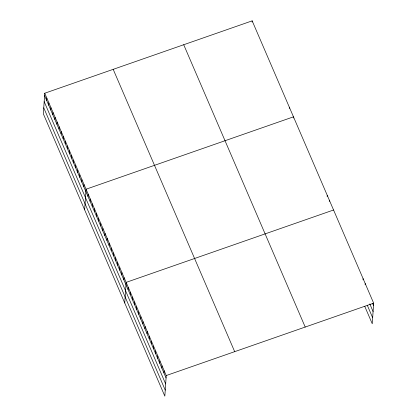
<?xml version="1.0" encoding="UTF-8"?>
<svg xmlns="http://www.w3.org/2000/svg" width="417" height="417" viewBox="0 0 417 417"><rect width="100%" height="100%" fill="white"/><g stroke="black" fill="none" stroke-linecap="round" stroke-linejoin="round"><path stroke-width="0.63" d="M44.744 93.226L43.342 113.831L164.83 396.15L166.237 375.545L44.744 93.226L252.17 20.85L373.658 303.169L372.256 323.774L364.75 306.339M46.647 100.414L46.813 98.026M48.716 105.214L48.878 102.827M50.78 110.015L50.942 107.622M52.844 114.811L53.006 112.423M54.908 119.611L55.075 117.224M56.978 124.412L57.139 122.025M59.042 129.213L59.204 126.82M61.106 134.008L61.268 131.621M63.17 138.809L63.332 136.422M65.234 143.61L65.401 141.222M67.304 148.41L67.465 146.018M69.368 153.206L69.53 150.818M71.432 158.007L71.594 155.619M73.496 162.807L73.663 160.42M75.566 167.608L75.727 165.215M77.63 172.403L77.791 170.016M79.694 177.204L79.855 174.817M81.758 182.005L81.92 179.618M83.822 186.806L83.989 184.413M84.646 209.819L86.053 189.214L293.474 116.838L293.396 118.032M87.997 196.506L88.164 194.119M90.108 201.411L90.27 199.024M92.22 206.311L92.381 203.923M94.331 211.216L94.492 208.828M96.442 216.121L96.603 213.733M98.548 221.026L98.714 218.633M100.659 225.925L100.825 223.538M102.77 230.83L102.931 228.443M104.881 235.735L105.042 233.343M106.992 240.635L107.153 238.248M109.103 245.54L109.264 243.153M111.209 250.445L111.375 248.058M113.32 255.35L113.481 252.957M115.431 260.25L115.592 257.862M117.542 265.155L117.703 262.767M119.653 270.06L119.815 267.667M121.759 274.959L121.926 272.572M123.87 279.864L124.031 277.477M124.74 302.987L126.142 282.377L333.569 210.001M128.092 289.669L128.254 287.282M130.203 294.574L130.365 292.187M132.309 299.479L132.476 297.092M134.42 304.384L134.582 301.991M136.531 309.284L136.693 306.896M138.642 314.189L138.804 311.801M140.753 319.094L140.915 316.701M142.859 323.993L143.026 321.606M144.97 328.898L145.137 326.511M147.081 333.803L147.243 331.411M149.192 338.703L149.354 336.316M151.303 343.608L151.465 341.221M153.414 348.513L153.576 346.126M155.52 353.418L155.687 351.025M157.631 358.318L157.793 355.93M159.742 363.223L159.904 360.835M161.853 368.128L162.015 365.735M163.964 373.027L164.126 370.64M252.087 22.044L252.17 20.85M289.262 108.436L289.346 107.237M327.157 196.485L327.236 195.292M329.263 201.39L329.347 200.196M363.025 279.843L363.108 278.65M365.136 284.748L365.219 283.555M166.237 375.545L373.658 303.169M372.558 303.378L373.496 305.557M369.806 303.941L373.085 311.567M367.273 305.228L372.662 317.759M183.72 44.734L305.208 327.053M113.195 69.342L234.682 351.661M44.583 95.613L166.07 377.932M44.176 101.628L165.664 383.942M43.754 107.821L165.241 390.14"/></g></svg>
